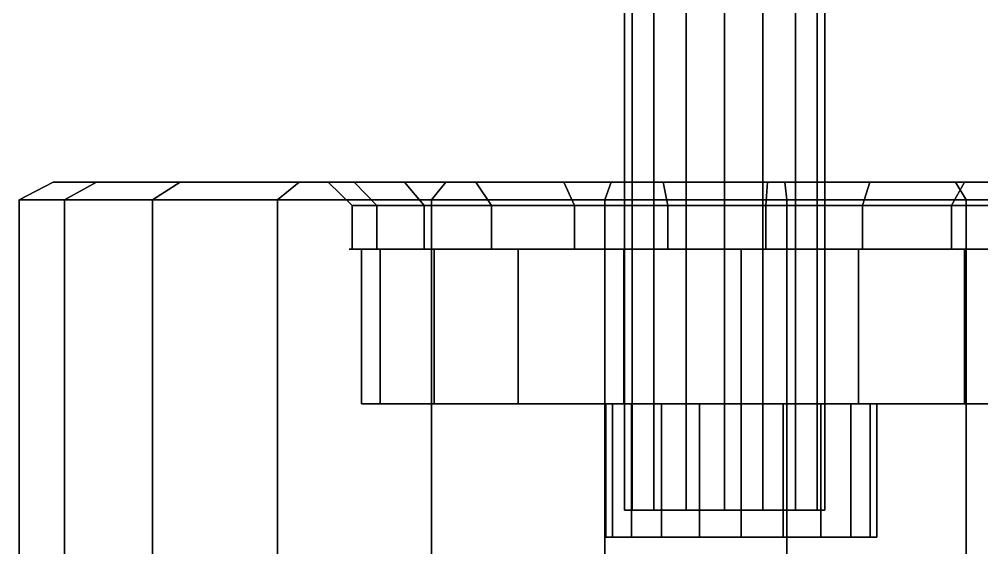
# Model space of a CAD drawing. Extents: x -11 to 118, y -54 to 30.
# Drawn here: x 7.72 to 14.93, y 1.72 to 5.67 of the extents above; entities that cross this region are included whole.
import ezdxf

# ---------------------------------------------------------------- set-up
doc = ezdxf.new("R2010")
doc.units = 0
doc.header["$MEASUREMENT"] = 0
doc.layers.add('CAR1', color=7, linetype='CONTINUOUS')
doc.layers.add('TIRES', color=19, linetype='CONTINUOUS')

msp = doc.modelspace()

# ---------------------------------------------------------------- linework, layer by layer
at = {"layer": 'CAR1', "color": 7, "linetype": 'Continuous'}
for points in [[(12.25, 2, 5), (12.25, 14, 5), (12.3071, 14, 5.287), (12.3071, 2, 5.287)], [(12.3071, 2, 4.713), (12.3071, 14, 4.713), (12.25, 14, 5), (12.25, 2, 5)], [(12.3071, 2, 5.287), (12.3071, 14, 5.287), (12.4697, 14, 5.5303), (12.4697, 2, 5.5303)], [(12.4697, 2, 4.4697), (12.4697, 14, 4.4697), (12.3071, 14, 4.713), (12.3071, 2, 4.713)], [(12.4697, 2, 5.5303), (12.4697, 14, 5.5303), (12.713, 14, 5.6929), (12.713, 2, 5.6929)], [(12.713, 2, 4.3071), (12.713, 14, 4.3071), (12.4697, 14, 4.4697), (12.4697, 2, 4.4697)], [(12.713, 2, 5.6929), (12.713, 14, 5.6929), (13, 14, 5.75), (13, 2, 5.75)], [(13, 2, 4.25), (13, 14, 4.25), (12.713, 14, 4.3071), (12.713, 2, 4.3071)], [(13, 2, 5.75), (13, 14, 5.75), (13.287, 14, 5.6929), (13.287, 2, 5.6929)], [(13.287, 2, 4.3071), (13.287, 14, 4.3071), (13, 14, 4.25), (13, 2, 4.25)], [(13.287, 2, 5.6929), (13.287, 14, 5.6929), (13.5303, 14, 5.5303), (13.5303, 2, 5.5303)], [(13.5303, 2, 4.4697), (13.5303, 14, 4.4697), (13.287, 14, 4.3071), (13.287, 2, 4.3071)], [(13.5303, 2, 5.5303), (13.5303, 14, 5.5303), (13.6929, 14, 5.287), (13.6929, 2, 5.287)], [(13.6929, 2, 4.713), (13.6929, 14, 4.713), (13.5303, 14, 4.4697), (13.5303, 2, 4.4697)], [(13.6929, 2, 5.287), (13.6929, 14, 5.287), (13.75, 14, 5), (13.75, 2, 5)], [(13.75, 2, 5), (13.75, 14, 5), (13.6929, 14, 4.713), (13.6929, 2, 4.713)], [(10.2129, 3.9532, 4.6321), (10.2129, 4.2795, 4.6321), (10.3959, 4.2795, 3.9195), (10.3959, 3.9532, 3.9195)], [(10.2129, 3.9532, 5.3679), (10.2129, 4.2795, 5.3679), (10.2129, 4.2795, 4.6321), (10.2129, 3.9532, 4.6321)], [(10.3959, 3.9532, 6.0805), (10.3959, 4.2795, 6.0805), (10.2129, 4.2795, 5.3679), (10.2129, 3.9532, 5.3679)], [(10.3959, 3.9532, 3.9195), (10.3959, 4.2795, 3.9195), (10.7503, 4.2795, 3.2747), (10.7503, 3.9532, 3.2747)], [(10.7503, 3.9532, 6.7253), (10.7503, 4.2795, 6.7253), (10.3959, 4.2795, 6.0805), (10.3959, 3.9532, 6.0805)], [(10.7503, 3.9532, 3.2747), (10.7503, 4.2795, 3.2747), (11.254, 4.2795, 2.7383), (11.254, 3.9532, 2.7383)], [(11.254, 3.9532, 7.2617), (11.254, 4.2795, 7.2617), (10.7503, 4.2795, 6.7253), (10.7503, 3.9532, 6.7253)], [(11.254, 3.9532, 2.7383), (11.254, 4.2795, 2.7383), (11.8752, 4.2795, 2.3441), (11.8752, 3.9532, 2.3441)], [(11.8752, 3.9532, 7.6559), (11.8752, 4.2795, 7.6559), (11.254, 4.2795, 7.2617), (11.254, 3.9532, 7.2617)], [(11.8752, 3.9532, 2.3441), (11.8752, 4.2795, 2.3441), (12.575, 4.2795, 2.1167), (12.575, 3.9532, 2.1167)], [(12.575, 3.9532, 7.8833), (12.575, 4.2795, 7.8833), (11.8752, 4.2795, 7.6559), (11.8752, 3.9532, 7.6559)], [(12.575, 3.9532, 2.1167), (12.575, 4.2795, 2.1167), (13.3093, 4.2795, 2.0705), (13.3093, 3.9532, 2.0705)], [(13.3093, 3.9532, 7.9295), (13.3093, 4.2795, 7.9295), (12.575, 4.2795, 7.8833), (12.575, 3.9532, 7.8833)], [(13.3093, 3.9532, 2.0705), (13.3093, 4.2795, 2.0705), (14.032, 4.2795, 2.2084), (14.032, 3.9532, 2.2084)], [(14.032, 3.9532, 7.7916), (14.032, 4.2795, 7.7916), (13.3093, 4.2795, 7.9295), (13.3093, 3.9532, 7.9295)], [(14.032, 3.9532, 2.2084), (14.032, 4.2795, 2.2084), (14.6978, 4.2795, 2.5217), (14.6978, 3.9532, 2.5217)], [(14.6978, 3.9532, 7.4783), (14.6978, 4.2795, 7.4783), (14.032, 4.2795, 7.7916), (14.032, 3.9532, 7.7916)], [(14.6978, 3.9532, 2.5217), (14.6978, 4.2795, 2.5217), (15.2647, 4.2795, 2.9907), (15.2647, 3.9532, 2.9907)], [(15.2647, 3.9532, 7.0093), (15.2647, 4.2795, 7.0093), (14.6978, 4.2795, 7.4783), (14.6978, 3.9532, 7.4783)], [(10.2827, 3.9532, 5), (10.1897, 3.9532, 5), (10.3334, 3.9532, 4.093), (10.4218, 3.9532, 4.1217)], [(10.4218, 3.9532, 5.8783), (10.3334, 3.9532, 5.907), (10.1897, 3.9532, 5), (10.2827, 3.9532, 5)], [(10.2827, 2.7947, 5), (10.2827, 3.9532, 5), (10.4218, 3.9532, 4.1217), (10.4218, 2.7947, 4.1217)], [(10.4218, 2.7947, 5.8783), (10.4218, 3.9532, 5.8783), (10.2827, 3.9532, 5), (10.2827, 2.7947, 5)], [(10.4218, 3.9532, 4.1217), (10.3334, 3.9532, 4.093), (10.7503, 3.9532, 3.2747), (10.8255, 3.9532, 3.3293)], [(10.8255, 3.9532, 6.6707), (10.7503, 3.9532, 6.7253), (10.3334, 3.9532, 5.907), (10.4218, 3.9532, 5.8783)], [(10.4218, 2.7947, 4.1217), (10.4218, 3.9532, 4.1217), (10.8255, 3.9532, 3.3293), (10.8255, 2.7947, 3.3293)], [(10.8255, 2.7947, 6.6707), (10.8255, 3.9532, 6.6707), (10.4218, 3.9532, 5.8783), (10.4218, 2.7947, 5.8783)], [(10.8255, 3.9532, 3.3293), (10.7503, 3.9532, 3.2747), (11.3997, 3.9532, 2.6253), (11.4543, 3.9532, 2.7005)], [(11.4543, 3.9532, 7.2995), (11.3997, 3.9532, 7.3747), (10.7503, 3.9532, 6.7253), (10.8255, 3.9532, 6.6707)], [(10.8255, 2.7947, 3.3293), (10.8255, 3.9532, 3.3293), (11.4543, 3.9532, 2.7005), (11.4543, 2.7947, 2.7005)], [(11.4543, 2.7947, 7.2995), (11.4543, 3.9532, 7.2995), (10.8255, 3.9532, 6.6707), (10.8255, 2.7947, 6.6707)], [(11.4543, 3.9532, 2.7005), (11.3997, 3.9532, 2.6253), (12.218, 3.9532, 2.2084), (12.2467, 3.9532, 2.2968)], [(12.2467, 3.9532, 7.7032), (12.218, 3.9532, 7.7916), (11.3997, 3.9532, 7.3747), (11.4543, 3.9532, 7.2995)], [(11.4543, 2.7947, 2.7005), (11.4543, 3.9532, 2.7005), (12.2467, 3.9532, 2.2968), (12.2467, 2.7947, 2.2968)], [(12.2467, 2.7947, 7.7032), (12.2467, 3.9532, 7.7032), (11.4543, 3.9532, 7.2995), (11.4543, 2.7947, 7.2995)], [(12.2467, 3.9532, 2.2968), (12.218, 3.9532, 2.2084), (13.125, 3.9532, 2.0647), (13.125, 3.9532, 2.1577)], [(13.125, 3.9532, 7.8423), (13.125, 3.9532, 7.9353), (12.218, 3.9532, 7.7916), (12.2467, 3.9532, 7.7032)], [(12.2467, 2.7947, 2.2968), (12.2467, 3.9532, 2.2968), (13.125, 3.9532, 2.1577), (13.125, 2.7947, 2.1577)], [(13.125, 2.7947, 7.8423), (13.125, 3.9532, 7.8423), (12.2467, 3.9532, 7.7032), (12.2467, 2.7947, 7.7032)], [(13.125, 2.7947, 2.1577), (13.125, 3.9532, 2.1577), (14.0033, 3.9532, 2.2968), (14.0033, 2.7947, 2.2968)], [(13.125, 3.9532, 2.1577), (13.125, 3.9532, 2.0647), (14.032, 3.9532, 2.2084), (14.0033, 3.9532, 2.2968)], [(14.0033, 2.7947, 7.7032), (14.0033, 3.9532, 7.7032), (13.125, 3.9532, 7.8423), (13.125, 2.7947, 7.8423)], [(14.0033, 3.9532, 7.7032), (14.032, 3.9532, 7.7916), (13.125, 3.9532, 7.9353), (13.125, 3.9532, 7.8423)], [(14.0033, 2.7947, 2.2968), (14.0033, 3.9532, 2.2968), (14.7957, 3.9532, 2.7005), (14.7957, 2.7947, 2.7005)], [(14.0033, 3.9532, 2.2968), (14.032, 3.9532, 2.2084), (14.8503, 3.9532, 2.6253), (14.7957, 3.9532, 2.7005)], [(14.7957, 2.7947, 7.2995), (14.7957, 3.9532, 7.2995), (14.0033, 3.9532, 7.7032), (14.0033, 2.7947, 7.7032)], [(14.7957, 3.9532, 7.2995), (14.8503, 3.9532, 7.3747), (14.032, 3.9532, 7.7916), (14.0033, 3.9532, 7.7032)], [(14.7957, 2.7947, 2.7005), (14.7957, 3.9532, 2.7005), (15.4245, 3.9532, 3.3293), (15.4245, 2.7947, 3.3293)], [(14.7957, 3.9532, 2.7005), (14.8503, 3.9532, 2.6253), (15.4997, 3.9532, 3.2747), (15.4245, 3.9532, 3.3293)], [(15.4245, 2.7947, 6.6707), (15.4245, 3.9532, 6.6707), (14.7957, 3.9532, 7.2995), (14.7957, 2.7947, 7.2995)], [(15.4245, 3.9532, 6.6707), (15.4997, 3.9532, 6.7253), (14.8503, 3.9532, 7.3747), (14.7957, 3.9532, 7.2995)], [(12.1104, 2.7947, 5), (10.2827, 2.7947, 5), (10.4218, 2.7947, 4.1217), (12.1601, 2.7947, 4.6865)], [(12.1601, 2.7947, 5.3135), (10.4218, 2.7947, 5.8783), (10.2827, 2.7947, 5), (12.1104, 2.7947, 5)], [(12.1601, 2.7947, 4.6865), (10.4218, 2.7947, 4.1217), (10.8255, 2.7947, 3.3293), (12.3042, 2.7947, 4.4037)], [(12.3042, 2.7947, 5.5963), (10.8255, 2.7947, 6.6707), (10.4218, 2.7947, 5.8783), (12.1601, 2.7947, 5.3135)], [(12.3042, 2.7947, 4.4037), (10.8255, 2.7947, 3.3293), (11.4543, 2.7947, 2.7005), (12.5287, 2.7947, 4.1792)], [(12.5287, 2.7947, 5.8208), (11.4543, 2.7947, 7.2995), (10.8255, 2.7947, 6.6707), (12.3042, 2.7947, 5.5963)], [(12.5287, 2.7947, 4.1792), (11.4543, 2.7947, 2.7005), (12.2467, 2.7947, 2.2968), (12.8115, 2.7947, 4.0351)], [(12.8115, 2.7947, 5.9649), (12.2467, 2.7947, 7.7032), (11.4543, 2.7947, 7.2995), (12.5287, 2.7947, 5.8208)], [(12.1601, 1.7969, 5.3135), (12.1601, 2.7947, 5.3135), (12.1104, 2.7947, 5), (12.1104, 1.7969, 5)], [(12.1104, 1.7969, 5), (12.1104, 2.7947, 5), (12.1601, 2.7947, 4.6865), (12.1601, 1.7969, 4.6865)], [(12.1104, 1.7969, 5), (12.1104, 2.7947, 5), (12.1601, 2.7947, 4.6865), (12.1601, 1.7969, 4.6865)], [(12.1601, 1.7969, 5.3135), (12.1601, 2.7947, 5.3135), (12.1104, 2.7947, 5), (12.1104, 1.7969, 5)], [(12.3042, 1.7969, 5.5963), (12.3042, 2.7947, 5.5963), (12.1601, 2.7947, 5.3135), (12.1601, 1.7969, 5.3135)], [(12.1601, 1.7969, 4.6865), (12.1601, 2.7947, 4.6865), (12.3042, 2.7947, 4.4037), (12.3042, 1.7969, 4.4037)], [(12.1601, 1.7969, 4.6865), (12.1601, 2.7947, 4.6865), (12.3042, 2.7947, 4.4037), (12.3042, 1.7969, 4.4037)], [(12.3042, 1.7969, 5.5963), (12.3042, 2.7947, 5.5963), (12.1601, 2.7947, 5.3135), (12.1601, 1.7969, 5.3135)], [(12.8115, 2.7947, 4.0351), (12.2467, 2.7947, 2.2968), (13.125, 2.7947, 2.1577), (13.125, 2.7947, 3.9854)], [(13.125, 2.7947, 6.0146), (13.125, 2.7947, 7.8423), (12.2467, 2.7947, 7.7032), (12.8115, 2.7947, 5.9649)], [(12.5287, 1.7969, 5.8208), (12.5287, 2.7947, 5.8208), (12.3042, 2.7947, 5.5963), (12.3042, 1.7969, 5.5963)], [(12.3042, 1.7969, 4.4037), (12.3042, 2.7947, 4.4037), (12.5287, 2.7947, 4.1792), (12.5287, 1.7969, 4.1792)], [(12.3042, 1.7969, 4.4037), (12.3042, 2.7947, 4.4037), (12.5287, 2.7947, 4.1792), (12.5287, 1.7969, 4.1792)], [(12.5287, 1.7969, 5.8208), (12.5287, 2.7947, 5.8208), (12.3042, 2.7947, 5.5963), (12.3042, 1.7969, 5.5963)], [(12.8115, 1.7969, 5.9649), (12.8115, 2.7947, 5.9649), (12.5287, 2.7947, 5.8208), (12.5287, 1.7969, 5.8208)], [(12.5287, 1.7969, 4.1792), (12.5287, 2.7947, 4.1792), (12.8115, 2.7947, 4.0351), (12.8115, 1.7969, 4.0351)], [(12.5287, 1.7969, 4.1792), (12.5287, 2.7947, 4.1792), (12.8115, 2.7947, 4.0351), (12.8115, 1.7969, 4.0351)], [(12.8115, 1.7969, 5.9649), (12.8115, 2.7947, 5.9649), (12.5287, 2.7947, 5.8208), (12.5287, 1.7969, 5.8208)], [(13.125, 1.7969, 6.0146), (13.125, 2.7947, 6.0146), (12.8115, 2.7947, 5.9649), (12.8115, 1.7969, 5.9649)], [(12.8115, 1.7969, 4.0351), (12.8115, 2.7947, 4.0351), (13.125, 2.7947, 3.9854), (13.125, 1.7969, 3.9854)], [(12.8115, 1.7969, 4.0351), (12.8115, 2.7947, 4.0351), (13.125, 2.7947, 3.9854), (13.125, 1.7969, 3.9854)], [(13.125, 1.7969, 6.0146), (13.125, 2.7947, 6.0146), (12.8115, 2.7947, 5.9649), (12.8115, 1.7969, 5.9649)], [(13.4385, 1.7969, 5.9649), (13.4385, 2.7947, 5.9649), (13.125, 2.7947, 6.0146), (13.125, 1.7969, 6.0146)], [(13.125, 1.7969, 3.9854), (13.125, 2.7947, 3.9854), (13.4385, 2.7947, 4.0351), (13.4385, 1.7969, 4.0351)], [(13.125, 1.7969, 3.9854), (13.125, 2.7947, 3.9854), (13.4385, 2.7947, 4.0351), (13.4385, 1.7969, 4.0351)], [(13.125, 2.7947, 3.9854), (13.125, 2.7947, 2.1577), (14.0033, 2.7947, 2.2968), (13.4385, 2.7947, 4.0351)], [(13.4385, 1.7969, 5.9649), (13.4385, 2.7947, 5.9649), (13.125, 2.7947, 6.0146), (13.125, 1.7969, 6.0146)], [(13.4385, 2.7947, 5.9649), (14.0033, 2.7947, 7.7032), (13.125, 2.7947, 7.8423), (13.125, 2.7947, 6.0146)], [(13.7213, 1.7969, 5.8208), (13.7213, 2.7947, 5.8208), (13.4385, 2.7947, 5.9649), (13.4385, 1.7969, 5.9649)], [(13.4385, 1.7969, 4.0351), (13.4385, 2.7947, 4.0351), (13.7213, 2.7947, 4.1792), (13.7213, 1.7969, 4.1792)], [(13.4385, 1.7969, 4.0351), (13.4385, 2.7947, 4.0351), (13.7213, 2.7947, 4.1792), (13.7213, 1.7969, 4.1792)], [(13.4385, 2.7947, 4.0351), (14.0033, 2.7947, 2.2968), (14.7957, 2.7947, 2.7005), (13.7213, 2.7947, 4.1792)], [(13.7213, 1.7969, 5.8208), (13.7213, 2.7947, 5.8208), (13.4385, 2.7947, 5.9649), (13.4385, 1.7969, 5.9649)], [(13.7213, 2.7947, 5.8208), (14.7957, 2.7947, 7.2995), (14.0033, 2.7947, 7.7032), (13.4385, 2.7947, 5.9649)], [(13.9458, 1.7969, 5.5963), (13.9458, 2.7947, 5.5963), (13.7213, 2.7947, 5.8208), (13.7213, 1.7969, 5.8208)], [(13.7213, 1.7969, 4.1792), (13.7213, 2.7947, 4.1792), (13.9458, 2.7947, 4.4037), (13.9458, 1.7969, 4.4037)], [(13.7213, 1.7969, 4.1792), (13.7213, 2.7947, 4.1792), (13.9458, 2.7947, 4.4037), (13.9458, 1.7969, 4.4037)], [(13.7213, 2.7947, 4.1792), (14.7957, 2.7947, 2.7005), (15.4245, 2.7947, 3.3293), (13.9458, 2.7947, 4.4037)], [(13.9458, 1.7969, 5.5963), (13.9458, 2.7947, 5.5963), (13.7213, 2.7947, 5.8208), (13.7213, 1.7969, 5.8208)], [(13.9458, 2.7947, 5.5963), (15.4245, 2.7947, 6.6707), (14.7957, 2.7947, 7.2995), (13.7213, 2.7947, 5.8208)], [(14.0899, 1.7969, 5.3135), (14.0899, 2.7947, 5.3135), (13.9458, 2.7947, 5.5963), (13.9458, 1.7969, 5.5963)], [(13.9458, 1.7969, 4.4037), (13.9458, 2.7947, 4.4037), (14.0899, 2.7947, 4.6865), (14.0899, 1.7969, 4.6865)], [(13.9458, 1.7969, 4.4037), (13.9458, 2.7947, 4.4037), (14.0899, 2.7947, 4.6865), (14.0899, 1.7969, 4.6865)], [(13.9458, 2.7947, 4.4037), (15.4245, 2.7947, 3.3293), (15.8282, 2.7947, 4.1217), (14.0899, 2.7947, 4.6865)], [(14.0899, 1.7969, 5.3135), (14.0899, 2.7947, 5.3135), (13.9458, 2.7947, 5.5963), (13.9458, 1.7969, 5.5963)], [(14.0899, 2.7947, 5.3135), (15.8282, 2.7947, 5.8783), (15.4245, 2.7947, 6.6707), (13.9458, 2.7947, 5.5963)], [(14.1396, 1.7969, 5), (14.1396, 2.7947, 5), (14.0899, 2.7947, 5.3135), (14.0899, 1.7969, 5.3135)], [(14.0899, 1.7969, 4.6865), (14.0899, 2.7947, 4.6865), (14.1396, 2.7947, 5), (14.1396, 1.7969, 5)], [(14.0899, 1.7969, 4.6865), (14.0899, 2.7947, 4.6865), (14.1396, 2.7947, 5), (14.1396, 1.7969, 5)], [(14.0899, 2.7947, 4.6865), (15.8282, 2.7947, 4.1217), (15.9673, 2.7947, 5), (14.1396, 2.7947, 5)], [(14.1396, 1.7969, 5), (14.1396, 2.7947, 5), (14.0899, 2.7947, 5.3135), (14.0899, 1.7969, 5.3135)], [(14.1396, 2.7947, 5), (15.9673, 2.7947, 5), (15.8282, 2.7947, 5.8783), (14.0899, 2.7947, 5.3135)]]:
    msp.add_3dface(points, dxfattribs=at)
at = {"layer": 'CAR1', "color": 197, "linetype": 'Continuous'}
for points in [[(13.125, 1.7969, 5), (12.1601, 1.7969, 5.3135), (12.1104, 1.7969, 5), (13.125, 1.7969, 5)], [(13.125, 1.7969, 5), (12.1104, 1.7969, 5), (12.1601, 1.7969, 4.6865), (13.125, 1.7969, 5)], [(13.125, 1.7969, 5), (12.1104, 1.7969, 5), (12.1601, 1.7969, 4.6865), (13.125, 1.7969, 5)], [(13.125, 1.7969, 5), (12.1601, 1.7969, 5.3135), (12.1104, 1.7969, 5), (13.125, 1.7969, 5)], [(13.125, 1.7969, 5), (12.3042, 1.7969, 5.5963), (12.1601, 1.7969, 5.3135), (13.125, 1.7969, 5)], [(13.125, 1.7969, 5), (12.1601, 1.7969, 4.6865), (12.3042, 1.7969, 4.4037), (13.125, 1.7969, 5)], [(13.125, 1.7969, 5), (12.1601, 1.7969, 4.6865), (12.3042, 1.7969, 4.4037), (13.125, 1.7969, 5)], [(13.125, 1.7969, 5), (12.3042, 1.7969, 5.5963), (12.1601, 1.7969, 5.3135), (13.125, 1.7969, 5)], [(13.125, 1.7969, 5), (12.5287, 1.7969, 5.8208), (12.3042, 1.7969, 5.5963), (13.125, 1.7969, 5)], [(13.125, 1.7969, 5), (12.3042, 1.7969, 4.4037), (12.5287, 1.7969, 4.1792), (13.125, 1.7969, 5)], [(13.125, 1.7969, 5), (12.3042, 1.7969, 4.4037), (12.5287, 1.7969, 4.1792), (13.125, 1.7969, 5)], [(13.125, 1.7969, 5), (12.5287, 1.7969, 5.8208), (12.3042, 1.7969, 5.5963), (13.125, 1.7969, 5)], [(13.125, 1.7969, 5), (12.8115, 1.7969, 5.9649), (12.5287, 1.7969, 5.8208), (13.125, 1.7969, 5)], [(13.125, 1.7969, 5), (12.5287, 1.7969, 4.1792), (12.8115, 1.7969, 4.0351), (13.125, 1.7969, 5)], [(13.125, 1.7969, 5), (12.5287, 1.7969, 4.1792), (12.8115, 1.7969, 4.0351), (13.125, 1.7969, 5)], [(13.125, 1.7969, 5), (12.8115, 1.7969, 5.9649), (12.5287, 1.7969, 5.8208), (13.125, 1.7969, 5)], [(13.125, 1.7969, 5), (13.125, 1.7969, 6.0146), (12.8115, 1.7969, 5.9649), (13.125, 1.7969, 5)], [(13.125, 1.7969, 5), (12.8115, 1.7969, 4.0351), (13.125, 1.7969, 3.9854), (13.125, 1.7969, 5)], [(13.125, 1.7969, 5), (12.8115, 1.7969, 4.0351), (13.125, 1.7969, 3.9854), (13.125, 1.7969, 5)], [(13.125, 1.7969, 5), (13.125, 1.7969, 6.0146), (12.8115, 1.7969, 5.9649), (13.125, 1.7969, 5)], [(13.125, 1.7969, 5), (14.1396, 1.7969, 5), (14.0899, 1.7969, 5.3135), (13.125, 1.7969, 5)], [(13.125, 1.7969, 5), (14.0899, 1.7969, 5.3135), (13.9458, 1.7969, 5.5963), (13.125, 1.7969, 5)], [(13.125, 1.7969, 5), (13.9458, 1.7969, 5.5963), (13.7213, 1.7969, 5.8208), (13.125, 1.7969, 5)], [(13.125, 1.7969, 5), (13.7213, 1.7969, 5.8208), (13.4385, 1.7969, 5.9649), (13.125, 1.7969, 5)], [(13.125, 1.7969, 5), (13.4385, 1.7969, 5.9649), (13.125, 1.7969, 6.0146), (13.125, 1.7969, 5)], [(13.125, 1.7969, 5), (13.125, 1.7969, 3.9854), (13.4385, 1.7969, 4.0351), (13.125, 1.7969, 5)], [(13.125, 1.7969, 5), (13.4385, 1.7969, 4.0351), (13.7213, 1.7969, 4.1792), (13.125, 1.7969, 5)], [(13.125, 1.7969, 5), (13.7213, 1.7969, 4.1792), (13.9458, 1.7969, 4.4037), (13.125, 1.7969, 5)], [(13.125, 1.7969, 5), (13.9458, 1.7969, 4.4037), (14.0899, 1.7969, 4.6865), (13.125, 1.7969, 5)], [(13.125, 1.7969, 5), (14.0899, 1.7969, 4.6865), (14.1396, 1.7969, 5), (13.125, 1.7969, 5)], [(13.125, 1.7969, 5), (14.0899, 1.7969, 4.6865), (14.1396, 1.7969, 5), (13.125, 1.7969, 5)], [(13.125, 1.7969, 5), (13.9458, 1.7969, 4.4037), (14.0899, 1.7969, 4.6865), (13.125, 1.7969, 5)], [(13.125, 1.7969, 5), (13.7213, 1.7969, 4.1792), (13.9458, 1.7969, 4.4037), (13.125, 1.7969, 5)], [(13.125, 1.7969, 5), (13.4385, 1.7969, 4.0351), (13.7213, 1.7969, 4.1792), (13.125, 1.7969, 5)], [(13.125, 1.7969, 5), (13.125, 1.7969, 3.9854), (13.4385, 1.7969, 4.0351), (13.125, 1.7969, 5)], [(13.125, 1.7969, 5), (13.4385, 1.7969, 5.9649), (13.125, 1.7969, 6.0146), (13.125, 1.7969, 5)], [(13.125, 1.7969, 5), (13.7213, 1.7969, 5.8208), (13.4385, 1.7969, 5.9649), (13.125, 1.7969, 5)], [(13.125, 1.7969, 5), (13.9458, 1.7969, 5.5963), (13.7213, 1.7969, 5.8208), (13.125, 1.7969, 5)], [(13.125, 1.7969, 5), (14.0899, 1.7969, 5.3135), (13.9458, 1.7969, 5.5963), (13.125, 1.7969, 5)], [(13.125, 1.7969, 5), (14.1396, 1.7969, 5), (14.0899, 1.7969, 5.3135), (13.125, 1.7969, 5)]]:
    msp.add_3dface(points, dxfattribs=at)
at = {"layer": 'TIRES', "linetype": 'Continuous'}
for points in [[(7.9731, 4.4544, 4.3492), (7.7195, 4.322, 4.3171), (8.0592, 4.322, 2.9943), (8.2968, 4.4544, 3.0884)], [(7.9731, 4.4544, 5.6508), (7.7195, 4.322, 5.6829), (7.7195, 4.322, 4.3171), (7.9731, 4.4544, 4.3492)], [(8.2968, 4.4544, 6.9116), (8.0592, 4.322, 7.0057), (7.7195, 4.322, 5.6829), (7.9731, 4.4544, 5.6508)], [(10.0323, 4.4544, 4.6093), (7.9731, 4.4544, 4.3492), (8.2968, 4.4544, 3.0884), (10.2266, 4.4544, 3.8525)], [(10.0323, 4.4544, 5.3907), (7.9731, 4.4544, 5.6508), (7.9731, 4.4544, 4.3492), (10.0323, 4.4544, 4.6093)], [(10.2266, 4.4544, 6.1475), (8.2968, 4.4544, 6.9116), (7.9731, 4.4544, 5.6508), (10.0323, 4.4544, 5.3907)], [(8.2968, 4.4544, 3.0884), (8.0592, 4.322, 2.9943), (8.7171, 4.322, 1.7975), (8.9239, 4.4544, 1.9477)], [(8.9239, 4.4544, 8.0523), (8.7171, 4.322, 8.2025), (8.0592, 4.322, 7.0057), (8.2968, 4.4544, 6.9116)], [(10.2266, 4.4544, 3.8525), (8.2968, 4.4544, 3.0884), (8.9239, 4.4544, 1.9477), (10.6031, 4.4544, 3.1677)], [(10.6031, 4.4544, 6.8323), (8.9239, 4.4544, 8.0523), (8.2968, 4.4544, 6.9116), (10.2266, 4.4544, 6.1475)], [(8.9239, 4.4544, 1.9477), (8.7171, 4.322, 1.7975), (9.652, 4.322, 0.8019), (9.8149, 4.4544, 0.9988)], [(9.8149, 4.4544, 9.0012), (9.652, 4.322, 9.1981), (8.7171, 4.322, 8.2025), (8.9239, 4.4544, 8.0523)], [(10.6031, 4.4544, 3.1677), (8.9239, 4.4544, 1.9477), (9.8149, 4.4544, 0.9988), (11.138, 4.4544, 2.5981)], [(11.138, 4.4544, 7.4019), (9.8149, 4.4544, 9.0012), (8.9239, 4.4544, 8.0523), (10.6031, 4.4544, 6.8323)], [(9.8149, 4.4544, 0.9988), (9.652, 4.322, 0.8019), (10.8052, 4.322, 0.0701), (10.914, 4.4544, 0.3014)], [(10.914, 4.4544, 9.6986), (10.8052, 4.322, 9.9299), (9.652, 4.322, 9.1981), (9.8149, 4.4544, 9.0012)], [(11.138, 4.4544, 2.5981), (9.8149, 4.4544, 0.9988), (10.914, 4.4544, 0.3014), (11.7977, 4.4544, 2.1794)], [(11.7977, 4.4544, 7.8206), (10.914, 4.4544, 9.6986), (9.8149, 4.4544, 9.0012), (11.138, 4.4544, 7.4019)], [(10.2129, 4.2795, 4.6321), (10.0323, 4.4544, 4.6093), (10.2266, 4.4544, 3.8525), (10.3959, 4.2795, 3.9195)], [(10.2129, 4.2795, 5.3679), (10.0323, 4.4544, 5.3907), (10.0323, 4.4544, 4.6093), (10.2129, 4.2795, 4.6321)], [(10.3959, 4.2795, 6.0805), (10.2266, 4.4544, 6.1475), (10.0323, 4.4544, 5.3907), (10.2129, 4.2795, 5.3679)], [(10.3959, 4.2795, 3.9195), (10.2266, 4.4544, 3.8525), (10.6031, 4.4544, 3.1677), (10.7503, 4.2795, 3.2747)], [(10.7503, 4.2795, 6.7253), (10.6031, 4.4544, 6.8323), (10.2266, 4.4544, 6.1475), (10.3959, 4.2795, 6.0805)], [(10.7503, 4.2795, 3.2747), (10.6031, 4.4544, 3.1677), (11.138, 4.4544, 2.5981), (11.254, 4.2795, 2.7383)], [(11.254, 4.2795, 7.2617), (11.138, 4.4544, 7.4019), (10.6031, 4.4544, 6.8323), (10.7503, 4.2795, 6.7253)], [(10.914, 4.4544, 0.3014), (10.8052, 4.322, 0.0701), (12.1041, 4.322, -0.3519), (12.152, 4.4544, -0.1009)], [(12.152, 4.4544, 10.1009), (12.1041, 4.322, 10.3519), (10.8052, 4.322, 9.9299), (10.914, 4.4544, 9.6986)], [(11.7977, 4.4544, 2.1794), (10.914, 4.4544, 0.3014), (12.152, 4.4544, -0.1009), (12.5409, 4.4544, 1.938)], [(12.5409, 4.4544, 8.062), (12.152, 4.4544, 10.1009), (10.914, 4.4544, 9.6986), (11.7977, 4.4544, 7.8206)], [(11.254, 4.2795, 2.7383), (11.138, 4.4544, 2.5981), (11.7977, 4.4544, 2.1794), (11.8752, 4.2795, 2.3441)], [(11.8752, 4.2795, 7.6559), (11.7977, 4.4544, 7.8206), (11.138, 4.4544, 7.4019), (11.254, 4.2795, 7.2617)], [(11.8752, 4.2795, 2.3441), (11.7977, 4.4544, 2.1794), (12.5409, 4.4544, 1.938), (12.575, 4.2795, 2.1167)], [(12.575, 4.2795, 7.8833), (12.5409, 4.4544, 8.062), (11.7977, 4.4544, 7.8206), (11.8752, 4.2795, 7.6559)], [(12.152, 4.4544, -0.1009), (12.1041, 4.322, -0.3519), (13.4671, 4.322, -0.4377), (13.4511, 4.4544, -0.1826)], [(13.4511, 4.4544, 10.1826), (13.4671, 4.322, 10.4377), (12.1041, 4.322, 10.3519), (12.152, 4.4544, 10.1009)], [(12.5409, 4.4544, 1.938), (12.152, 4.4544, -0.1009), (13.4511, 4.4544, -0.1826), (13.3207, 4.4544, 1.8889)], [(13.3207, 4.4544, 8.1111), (13.4511, 4.4544, 10.1826), (12.152, 4.4544, 10.1009), (12.5409, 4.4544, 8.062)], [(12.575, 4.2795, 2.1167), (12.5409, 4.4544, 1.938), (13.3207, 4.4544, 1.8889), (13.3093, 4.2795, 2.0705)], [(13.3093, 4.2795, 7.9295), (13.3207, 4.4544, 8.1111), (12.5409, 4.4544, 8.062), (12.575, 4.2795, 7.8833)], [(13.3093, 4.2795, 2.0705), (13.3207, 4.4544, 1.8889), (14.0883, 4.4544, 2.0353), (14.032, 4.2795, 2.2084)], [(14.032, 4.2795, 7.7916), (14.0883, 4.4544, 7.9647), (13.3207, 4.4544, 8.1111), (13.3093, 4.2795, 7.9295)], [(13.3207, 4.4544, 1.8889), (13.4511, 4.4544, -0.1826), (14.7297, 4.4544, 0.0613), (14.0883, 4.4544, 2.0353)], [(14.0883, 4.4544, 7.9647), (14.7297, 4.4544, 9.9387), (13.4511, 4.4544, 10.1826), (13.3207, 4.4544, 8.1111)], [(13.4511, 4.4544, -0.1826), (13.4671, 4.322, -0.4377), (14.8087, 4.322, -0.1818), (14.7297, 4.4544, 0.0613)], [(14.7297, 4.4544, 9.9387), (14.8087, 4.322, 10.1818), (13.4671, 4.322, 10.4377), (13.4511, 4.4544, 10.1826)], [(14.032, 4.2795, 2.2084), (14.0883, 4.4544, 2.0353), (14.7953, 4.4544, 2.368), (14.6978, 4.2795, 2.5217)], [(14.6978, 4.2795, 7.4783), (14.7953, 4.4544, 7.632), (14.0883, 4.4544, 7.9647), (14.032, 4.2795, 7.7916)], [(14.0883, 4.4544, 2.0353), (14.7297, 4.4544, 0.0613), (15.9075, 4.4544, 0.6155), (14.7953, 4.4544, 2.368)], [(14.7953, 4.4544, 7.632), (15.9075, 4.4544, 9.3845), (14.7297, 4.4544, 9.9387), (14.0883, 4.4544, 7.9647)], [(14.6978, 4.2795, 2.5217), (14.7953, 4.4544, 2.368), (15.3974, 4.4544, 2.8661), (15.2647, 4.2795, 2.9907)], [(15.2647, 4.2795, 7.0093), (15.3974, 4.4544, 7.1339), (14.7953, 4.4544, 7.632), (14.6978, 4.2795, 7.4783)], [(14.7297, 4.4544, 0.0613), (14.8087, 4.322, -0.1818), (16.0444, 4.322, 0.3997), (15.9075, 4.4544, 0.6155)], [(15.9075, 4.4544, 9.3845), (16.0444, 4.322, 9.6003), (14.8087, 4.322, 10.1818), (14.7297, 4.4544, 9.9387)], [(14.7953, 4.4544, 2.368), (15.9075, 4.4544, 0.6155), (16.9104, 4.4544, 1.4452), (15.3974, 4.4544, 2.8661)], [(15.3974, 4.4544, 7.1339), (16.9104, 4.4544, 8.5548), (15.9075, 4.4544, 9.3845), (14.7953, 4.4544, 7.632)], [(8.0592, 4.322, 7.0057), (8.0592, -2.0002, 7.0057), (7.7195, -2.0002, 5.6829), (7.7195, 4.322, 5.6829)], [(7.7195, 4.322, 5.6829), (7.7195, -2.0002, 5.6829), (7.7195, -2.0002, 4.3171), (7.7195, 4.322, 4.3171)], [(7.7195, 4.322, 4.3171), (7.7195, -2.0002, 4.3171), (8.0592, -2.0002, 2.9943), (8.0592, 4.322, 2.9943)], [(8.7171, 4.322, 8.2025), (8.7171, -2.0002, 8.2025), (8.0592, -2.0002, 7.0057), (8.0592, 4.322, 7.0057)], [(8.0592, 4.322, 2.9943), (8.0592, -2.0002, 2.9943), (8.7171, -2.0002, 1.7975), (8.7171, 4.322, 1.7975)], [(9.652, 4.322, 9.1981), (9.652, -2.0002, 9.1981), (8.7171, -2.0002, 8.2025), (8.7171, 4.322, 8.2025)], [(8.7171, 4.322, 1.7975), (8.7171, -2.0002, 1.7975), (9.652, -2.0002, 0.8019), (9.652, 4.322, 0.8019)], [(10.8052, 4.322, 9.9299), (10.8052, -2.0002, 9.9299), (9.652, -2.0002, 9.1981), (9.652, 4.322, 9.1981)], [(9.652, 4.322, 0.8019), (9.652, -2.0002, 0.8019), (10.8052, -2.0002, 0.0701), (10.8052, 4.322, 0.0701)], [(12.1041, 4.322, 10.3519), (12.1041, -2.0002, 10.3519), (10.8052, -2.0002, 9.9299), (10.8052, 4.322, 9.9299)], [(10.8052, 4.322, 0.0701), (10.8052, -2.0002, 0.0701), (12.1041, -2.0002, -0.3519), (12.1041, 4.322, -0.3519)], [(13.4671, 4.322, 10.4377), (13.4671, -2.0002, 10.4377), (12.1041, -2.0002, 10.3519), (12.1041, 4.322, 10.3519)], [(12.1041, 4.322, -0.3519), (12.1041, -2.0002, -0.3519), (13.4671, -2.0002, -0.4377), (13.4671, 4.322, -0.4377)], [(14.8087, 4.322, 10.1818), (14.8087, -2.0002, 10.1818), (13.4671, -2.0002, 10.4377), (13.4671, 4.322, 10.4377)], [(13.4671, 4.322, -0.4377), (13.4671, -2.0002, -0.4377), (14.8087, -2.0002, -0.1818), (14.8087, 4.322, -0.1818)], [(16.0444, 4.322, 9.6003), (16.0444, -2.0002, 9.6003), (14.8087, -2.0002, 10.1818), (14.8087, 4.322, 10.1818)], [(14.8087, 4.322, -0.1818), (14.8087, -2.0002, -0.1818), (16.0444, -2.0002, 0.3997), (16.0444, 4.322, 0.3997)]]:
    msp.add_3dface(points, dxfattribs=at)

doc.saveas('drawing.dxf')
